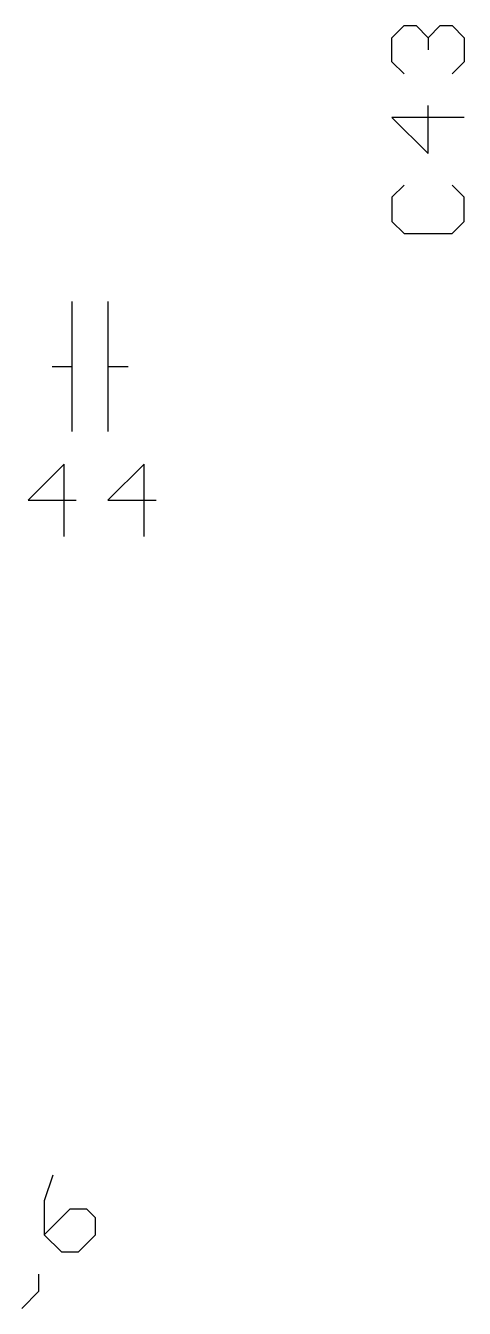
# Model space of a CAD drawing. Extents: x 0 to 95, y -1 to 85.
# Drawn here: x 43.05 to 46.13, y 20.18 to 29.2 of the extents above; entities that cross this region are included whole.
import ezdxf

# ---------------------------------------------------------------- set-up
doc = ezdxf.new("R2010")
doc.units = 0
doc.layers.add('21', color=251, linetype='CONTINUOUS')
doc.layers.add('25', color=251, linetype='CONTINUOUS')

msp = doc.modelspace()

# ---------------------------------------------------------------- linework, layer by layer
at = {"layer": '21'}
for p, q in [((43.373, 26.8), (43.373, 27.2572)), ((43.627, 26.8), (43.627, 27.2572)), ((43.2333, 26.8), (43.373, 26.8)), ((43.373, 26.3428), (43.373, 26.8)), ((43.627, 26.3428), (43.627, 26.8)), ((43.627, 26.8), (43.7667, 26.8))]:
    msp.add_line(p, q, dxfattribs=at)
at = {"layer": '25'}
for p, q in [((45.6204, 29.1137), (45.7051, 29.1984)), ((45.7051, 29.1984), (45.7898, 29.1984)), ((45.7898, 29.1984), (45.8746, 29.1137)), ((45.8746, 29.1137), (45.9593, 29.1984)), ((45.9593, 29.1984), (46.0441, 29.1984)), ((46.0441, 29.1984), (46.1288, 29.1137)), ((45.6204, 28.9442), (45.6204, 29.1137)), ((45.8746, 29.1137), (45.8746, 29.029)), ((46.1288, 29.1137), (46.1288, 28.9442)), ((45.7051, 28.8595), (45.6204, 28.9442)), ((46.1288, 28.9442), (46.0441, 28.8595)), ((45.8746, 28.2982), (45.8746, 28.6371)), ((46.1288, 28.5524), (45.6204, 28.5524)), ((45.6204, 28.5524), (45.8746, 28.2982)), ((45.7051, 28.0758), (45.6204, 27.9911)), ((46.1288, 27.9911), (46.0441, 28.0758)), ((45.6204, 27.9911), (45.6204, 27.8216)), ((46.1288, 27.8216), (46.1288, 27.9911)), ((45.6204, 27.8216), (45.7051, 27.7369)), ((46.0441, 27.7369), (46.1288, 27.8216)), ((45.7051, 27.7369), (46.0441, 27.7369)), ((43.3174, 26.1146), (43.0632, 25.8604)), ((43.3174, 25.6062), (43.3174, 26.1146)), ((43.8787, 26.1146), (43.6245, 25.8604)), ((43.8787, 25.6062), (43.8787, 26.1146)), ((43.0632, 25.8604), (43.4021, 25.8604)), ((43.6245, 25.8604), (43.9634, 25.8604)), ((43.237, 21.1125), (43.1771, 20.9327)), ((43.1771, 20.9327), (43.1771, 20.693)), ((43.3568, 20.8728), (43.1771, 20.693)), ((43.4767, 20.8728), (43.3568, 20.8728)), ((43.5366, 20.8129), (43.4767, 20.8728)), ((43.5366, 20.693), (43.5366, 20.8129)), ((43.1771, 20.693), (43.2969, 20.5732)), ((43.4167, 20.5732), (43.5366, 20.693)), ((43.2969, 20.5732), (43.4167, 20.5732)), ((43.1397, 20.2961), (43.1397, 20.416)), ((43.0198, 20.1763), (43.1397, 20.2961))]:
    msp.add_line(p, q, dxfattribs=at)

doc.saveas('drawing.dxf')
